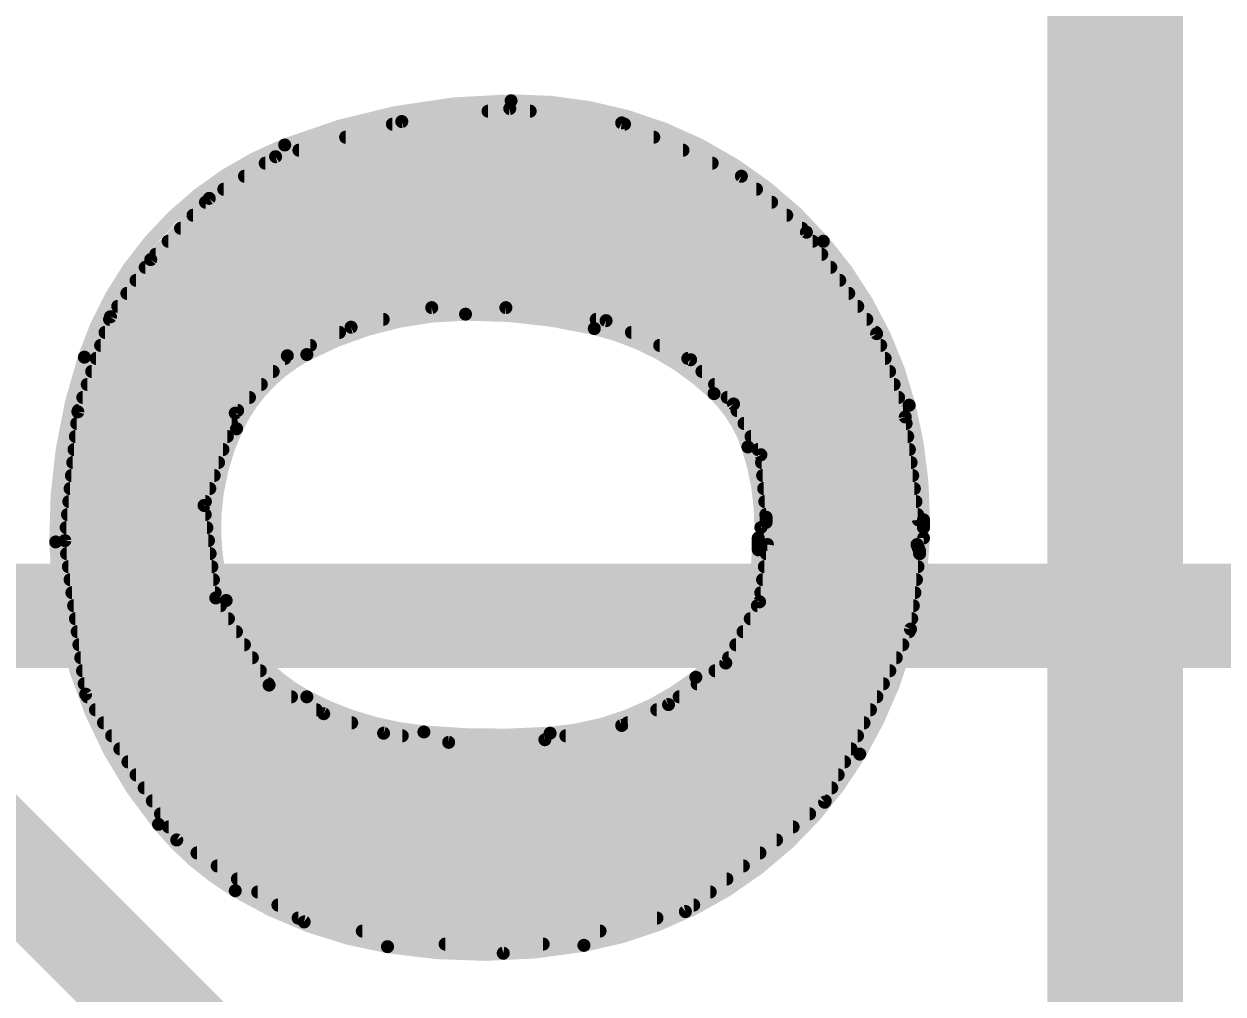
# Model space of a CAD drawing. Extents: x -1 to 63.6, y -0.1 to 40.7.
# Drawn here: x 24.098 to 26.439, y 25.582 to 27.475 of the extents above; entities that cross this region are included whole.
import ezdxf

# ---------------------------------------------------------------- set-up
doc = ezdxf.new("R2010")
doc.units = 0
for name, color, linetype in [('1', 12, 'CONTINUOUS'), ('16', 132, 'CONTINUOUS'), ('21', 41, 'CONTINUOUS'), ('22', 40, 'CONTINUOUS'), ('51', 53, 'CONTINUOUS')]:
    doc.layers.add(name, color=color, linetype=linetype)

msp = doc.modelspace()

# ---------------------------------------------------------------- linework, layer by layer
at = {"layer": '1', "const_width": 0.2032}
msp.add_lwpolyline([(23.01, 26.32), (33.91, 26.32)], dxfattribs=at)
at = {"layer": '16', "const_width": 0.2032}
msp.add_lwpolyline([(20.955, 28.956), (24.591, 25.32)], dxfattribs=at)
at = {"layer": '21', "const_width": 0.2032}
msp.add_lwpolyline([(26.26, 30.57), (26.26, 22.77)], dxfattribs=at)
at = {"layer": '22'}
for points, const_width in [([(25.0495, 27.3253, 0.092), (24.6075, 27.239)], 0.0254), ([(25.0477, 27.3164, 1), (25.0461, 27.3038)], 0.0127), ([(25.6591, 27.051, 0.2195), (25.0495, 27.3253)], 0.0254), ([(25.0494, 27.3316, 1), (25.0496, 27.319)], 0.0127), ([(25.0477, 27.3038, 1), (25.0461, 27.3164)], 0.0127), ([(25.0496, 27.319, 1), (25.0494, 27.3316)], 0.0127), ([(24.8353, 27.291, 1), (24.8369, 27.2784)], 0.0127), ([(24.8378, 27.2786, 1), (24.8344, 27.2908)], 0.0127), ([(25.0046, 27.3114, 1), (25.0046, 27.2986)], 0.0127), ([(25.0867, 27.2986, 1), (25.0867, 27.3114)], 0.0127), ([(24.8178, 27.286, 1), (24.8178, 27.2733)], 0.0127), ([(25.268, 27.2879, 1), (25.2628, 27.2763)], 0.0127), ([(25.2646, 27.2758, 1), (25.2662, 27.2884)], 0.0127), ([(25.271, 27.2733, 1), (25.271, 27.286)], 0.0127), ([(24.6075, 27.239, 0.2224), (24.2164, 26.8249)], 0.0254), ([(24.6052, 27.2449, 1), (24.6098, 27.2331)], 0.0127), ([(24.6098, 27.2331, 1), (24.6052, 27.2449)], 0.0127), ([(24.7265, 27.2606, 1), (24.7265, 27.2478)], 0.0127), ([(25.328, 27.2478, 1), (25.328, 27.2606)], 0.0127), ([(24.588, 27.2222, 1), (24.5914, 27.21)], 0.0127), ([(24.5931, 27.2107, 1), (24.5863, 27.2215)], 0.0127), ([(24.6353, 27.2352, 1), (24.6353, 27.2224)], 0.0127), ([(25.3851, 27.2224, 1), (25.3851, 27.2352)], 0.0127), ([(24.5695, 27.2098, 1), (24.5695, 27.1971)], 0.0127), ([(25.4421, 27.1971, 1), (25.4421, 27.2098)], 0.0127), ([(24.529, 27.1844, 1), (24.529, 27.1716)], 0.0127), ([(25.5032, 27.1828, 1), (25.495, 27.1732)], 0.0127), ([(25.4965, 27.1722, 1), (25.5017, 27.1838)], 0.0127), ([(25.4991, 27.1716, 1), (25.4991, 27.1844)], 0.0127), ([(24.4886, 27.159, 1), (24.4886, 27.1462)], 0.0127), ([(25.5286, 27.1462, 1), (25.5286, 27.159)], 0.0127), ([(24.4529, 27.1336, 1), (24.4529, 27.1209)], 0.0127), ([(24.4568, 27.1402, 1), (24.4636, 27.1294)], 0.0127), ([(24.4648, 27.1304, 1), (24.4556, 27.1392)], 0.0127), ([(25.5582, 27.1209, 1), (25.5582, 27.1336)], 0.0127), ([(24.4286, 27.1082, 1), (24.4286, 27.0954)], 0.0127), ([(25.5877, 27.0954, 1), (25.5877, 27.1082)], 0.0127), ([(24.4043, 27.0828, 1), (24.4043, 27.07)], 0.0127), ([(25.6173, 27.07, 1), (25.6173, 27.0828)], 0.0127), ([(24.38, 27.0574, 1), (24.38, 27.0447)], 0.0127), ([(25.6313, 27.0724, 1), (25.6209, 27.0652)], 0.0127), ([(25.622, 27.064, 1), (25.6302, 27.0736)], 0.0127), ([(25.6384, 27.0447, 1), (25.6384, 27.0574)], 0.0127), ([(25.8267, 26.731, 0.1172), (25.6591, 27.051)], 0.0254), ([(25.6639, 27.0552, 1), (25.6543, 27.0468)], 0.0127), ([(24.3557, 27.032, 1), (24.3557, 27.0192)], 0.0127), ([(25.6543, 27.0468, 1), (25.6639, 27.0552)], 0.0127), ([(25.656, 27.0192, 1), (25.656, 27.032)], 0.0127), ([(24.3413, 27.0198, 1), (24.3505, 27.011)], 0.0127), ([(24.3511, 27.0117, 1), (24.3407, 27.0191)], 0.0127), ([(24.3352, 27.0066, 1), (24.3352, 26.9938)], 0.0127), ([(25.6736, 26.9938, 1), (25.6736, 27.0066)], 0.0127), ([(24.3173, 26.9812, 1), (24.3173, 26.9685)], 0.0127), ([(25.6912, 26.9685, 1), (25.6912, 26.9812)], 0.0127), ([(24.2994, 26.9558, 1), (24.2994, 26.943)], 0.0127), ([(25.7087, 26.943, 1), (25.7087, 26.9558)], 0.0127), ([(24.2815, 26.9304, 1), (24.2815, 26.9177)], 0.0127), ([(24.9606, 26.9088, 0.1204), (24.6507, 26.83)], 0.0254), ([(24.8945, 26.9279, 1), (24.8945, 26.9152)], 0.0127), ([(24.896, 26.9153, 1), (24.893, 26.9277)], 0.0127), ([(25.212, 26.8808, 0.0602), (24.9606, 26.9088)], 0.0254), ([(24.9605, 26.9151, 1), (24.9607, 26.9025)], 0.0127), ([(24.9607, 26.9025, 1), (24.9605, 26.9151)], 0.0127), ([(25.0401, 26.9278, 1), (25.0385, 26.9152)], 0.0127), ([(25.0393, 26.9152, 1), (25.0393, 26.9279)], 0.0127), ([(25.7263, 26.9177, 1), (25.7263, 26.9304)], 0.0127), ([(24.2655, 26.905, 1), (24.2655, 26.8923)], 0.0127), ([(24.262, 26.9074, 1), (24.2724, 26.9)], 0.0127), ([(24.2732, 26.9016, 1), (24.2612, 26.9058)], 0.0127), ([(24.7999, 26.8923, 1), (24.7999, 26.905)], 0.0127), ([(25.2156, 26.905, 1), (25.2156, 26.8923)], 0.0127), ([(25.2376, 26.9019, 1), (25.2322, 26.8903)], 0.0127), ([(25.2341, 26.8898, 1), (25.2357, 26.9024)], 0.0127), ([(25.7439, 26.8923, 1), (25.7439, 26.905)], 0.0127), ([(24.2568, 26.8796, 1), (24.2568, 26.8668)], 0.0127), ([(24.7144, 26.8668, 1), (24.7144, 26.8796)], 0.0127), ([(24.7356, 26.8896, 1), (24.7386, 26.8772)], 0.0127), ([(24.7397, 26.8776, 1), (24.7345, 26.8892)], 0.0127), ([(25.4457, 26.7538, 0.1342), (25.212, 26.8808)], 0.0254), ([(25.2135, 26.887, 1), (25.2105, 26.8746)], 0.0127), ([(25.2105, 26.8746, 1), (25.2135, 26.887)], 0.0127), ([(25.2845, 26.8796, 1), (25.2845, 26.8668)], 0.0127), ([(25.7692, 26.8728, 1), (25.7572, 26.8686)], 0.0127), ([(25.758, 26.8671, 1), (25.7684, 26.8743)], 0.0127), ([(25.7615, 26.8668, 1), (25.7615, 26.8796)], 0.0127), ([(24.2481, 26.8542, 1), (24.2481, 26.8415)], 0.0127), ([(24.6578, 26.8415, 1), (24.6578, 26.8542)], 0.0127), ([(25.3396, 26.8542, 1), (25.3396, 26.8415)], 0.0127), ([(25.7711, 26.8415, 1), (25.7711, 26.8542)], 0.0127), ([(24.2164, 26.8249, 0.083), (24.1605, 26.4643)], 0.0254), ([(24.2104, 26.8269, 1), (24.2224, 26.8229)], 0.0127), ([(24.2224, 26.8229, 1), (24.2104, 26.8269)], 0.0127), ([(24.2394, 26.8288, 1), (24.2394, 26.8161)], 0.0127), ([(24.6507, 26.83, 0.1633), (24.5135, 26.6852)], 0.0254), ([(24.61, 26.8333, 1), (24.6152, 26.8217)], 0.0127), ([(24.6173, 26.8232, 1), (24.6079, 26.8318)], 0.0127), ([(24.608, 26.8161, 1), (24.608, 26.8288)], 0.0127), ([(24.6477, 26.8356, 1), (24.6537, 26.8244)], 0.0127), ([(24.6537, 26.8244, 1), (24.6477, 26.8356)], 0.0127), ([(25.3946, 26.8288, 1), (25.3946, 26.8161)], 0.0127), ([(25.4046, 26.8243, 1), (25.3954, 26.8155)], 0.0127), ([(25.3973, 26.8141, 1), (25.4027, 26.8257)], 0.0127), ([(25.7798, 26.8161, 1), (25.7798, 26.8288)], 0.0127), ([(24.2307, 26.8034, 1), (24.2307, 26.7906)], 0.0127), ([(24.5849, 26.7906, 1), (24.5849, 26.8034)], 0.0127), ([(25.4222, 26.8034, 1), (25.4222, 26.7906)], 0.0127), ([(25.7885, 26.7906, 1), (25.7885, 26.8034)], 0.0127), ([(24.222, 26.778, 1), (24.222, 26.7653)], 0.0127), ([(24.5618, 26.7653, 1), (24.5618, 26.778)], 0.0127), ([(25.4468, 26.778, 1), (25.4468, 26.7653)], 0.0127), ([(25.7973, 26.7653, 1), (25.7973, 26.778)], 0.0127), ([(24.2133, 26.7526, 1), (24.2133, 26.7399)], 0.0127), ([(24.5387, 26.7399, 1), (24.5387, 26.7526)], 0.0127), ([(25.5118, 26.6497, 0.1209), (25.4457, 26.7538)], 0.0254), ([(25.4501, 26.7584, 1), (25.4413, 26.7492)], 0.0127), ([(25.4413, 26.7492, 1), (25.4501, 26.7584)], 0.0127), ([(25.4715, 26.7526, 1), (25.4715, 26.7399)], 0.0127), ([(25.806, 26.7399, 1), (25.806, 26.7526)], 0.0127), ([(25.4894, 26.7365, 1), (25.4782, 26.7305)], 0.0127), ([(25.4792, 26.7291, 1), (25.4884, 26.7379)], 0.0127), ([(25.8329, 26.7326, 1), (25.8205, 26.7294)], 0.0127), ([(25.8547, 26.5074, 0.0624), (25.8267, 26.731)], 0.0254), ([(25.8205, 26.7294, 1), (25.8329, 26.7326)], 0.0127), ([(24.21, 26.7177, 1), (24.1974, 26.7189)], 0.0127), ([(24.1977, 26.7204, 1), (24.2097, 26.7162)], 0.0127), ([(24.2046, 26.7272, 1), (24.2046, 26.7144)], 0.0127), ([(24.5063, 26.72, 1), (24.5157, 26.7114)], 0.0127), ([(24.517, 26.7137, 1), (24.505, 26.7177)], 0.0127), ([(24.5156, 26.7144, 1), (24.5156, 26.7272)], 0.0127), ([(25.4906, 26.7272, 1), (25.4906, 26.7144)], 0.0127), ([(25.8254, 26.7089, 1), (25.8128, 26.7073)], 0.0127), ([(25.8131, 26.706, 1), (25.8251, 26.7102)], 0.0127), ([(25.8147, 26.7144, 1), (25.8147, 26.7272)], 0.0127), ([(24.2014, 26.7018, 1), (24.2014, 26.6891)], 0.0127), ([(24.5135, 26.6852, 0.1897), (24.4932, 26.35)], 0.0254), ([(24.5041, 26.6891, 1), (24.5041, 26.7018)], 0.0127), ([(24.5077, 26.6879, 1), (24.5193, 26.6825)], 0.0127), ([(24.5193, 26.6825, 1), (24.5077, 26.6879)], 0.0127), ([(25.5043, 26.7018, 1), (25.5043, 26.6891)], 0.0127), ([(25.8207, 26.6891, 1), (25.8207, 26.7018)], 0.0127), ([(24.1988, 26.6764, 1), (24.1988, 26.6637)], 0.0127), ([(24.4955, 26.6637, 1), (24.4955, 26.6764)], 0.0127), ([(25.518, 26.6764, 1), (25.518, 26.6637)], 0.0127), ([(25.8239, 26.6637, 1), (25.8239, 26.6764)], 0.0127), ([(24.1963, 26.651, 1), (24.1963, 26.6382)], 0.0127), ([(24.4869, 26.6382, 1), (24.4869, 26.651)], 0.0127), ([(25.5372, 26.4922, 0.0828), (25.5118, 26.6497)], 0.0254), ([(25.5178, 26.6517, 1), (25.5058, 26.6477)], 0.0127), ([(25.5058, 26.6477, 1), (25.5178, 26.6517)], 0.0127), ([(25.5317, 26.651, 1), (25.5317, 26.6382)], 0.0127), ([(25.5435, 26.6349, 1), (25.5309, 26.6339)], 0.0127), ([(25.5316, 26.6314, 1), (25.5428, 26.6374)], 0.0127), ([(25.8271, 26.6382, 1), (25.8271, 26.651)], 0.0127), ([(24.1937, 26.6256, 1), (24.1937, 26.6129)], 0.0127), ([(24.4784, 26.6129, 1), (24.4784, 26.6256)], 0.0127), ([(25.5385, 26.6256, 1), (25.5385, 26.6129)], 0.0127), ([(25.8304, 26.6129, 1), (25.8304, 26.6256)], 0.0127), ([(24.1911, 26.6002, 1), (24.1911, 26.5875)], 0.0127), ([(24.4698, 26.5875, 1), (24.4698, 26.6002)], 0.0127), ([(25.5406, 26.6002, 1), (25.5406, 26.5875)], 0.0127), ([(25.8336, 26.5875, 1), (25.8336, 26.6002)], 0.0127), ([(24.1886, 26.5748, 1), (24.1886, 26.562)], 0.0127), ([(24.4612, 26.562, 1), (24.4612, 26.5748)], 0.0127), ([(25.5427, 26.5748, 1), (25.5427, 26.562)], 0.0127), ([(25.8368, 26.562, 1), (25.8368, 26.5748)], 0.0127), ([(24.186, 26.5494, 1), (24.186, 26.5367)], 0.0127), ([(24.4563, 26.5362, 1), (24.4437, 26.5346)], 0.0127), ([(24.4526, 26.5367, 1), (24.4526, 26.5494)], 0.0127), ([(25.5448, 26.5494, 1), (25.5448, 26.5367)], 0.0127), ([(25.84, 26.5367, 1), (25.84, 26.5494)], 0.0127), ([(24.1834, 26.524, 1), (24.1834, 26.5113)], 0.0127), ([(24.444, 26.5374, 1), (24.456, 26.5334)], 0.0127), ([(24.4523, 26.5113, 1), (24.4523, 26.524)], 0.0127), ([(25.5469, 26.524, 1), (25.5469, 26.5113)], 0.0127), ([(25.5537, 26.5125, 1), (25.5409, 26.5125)], 0.0127), ([(25.8432, 26.5113, 1), (25.8432, 26.524)], 0.0127), ([(24.1809, 26.4986, 1), (24.1809, 26.4858)], 0.0127), ([(24.4555, 26.4858, 1), (24.4555, 26.4986)], 0.0127), ([(25.5372, 26.4986, 1), (25.5372, 26.4858)], 0.0127), ([(25.5409, 26.5024, 1), (25.5537, 26.5024)], 0.0127), ([(25.541, 26.512, 1), (25.5536, 26.513)], 0.0127), ([(25.5472, 26.5087, 1), (25.5474, 26.4961)], 0.0127), ([(25.8382, 26.5066, 1), (25.8508, 26.5082)], 0.0127), ([(25.8446, 26.5011, 1), (25.8444, 26.5137)], 0.0127), ([(25.8611, 26.5074, 1), (25.8483, 26.5074)], 0.0127), ([(25.8483, 26.5074, 1), (25.8611, 26.5074)], 0.0127), ([(25.8547, 26.4858, 1), (25.8547, 26.4986)], 0.0127), ([(24.1605, 26.4643, 0.1703), (24.3611, 25.9131)], 0.0254), ([(24.1668, 26.4644, 1), (24.1542, 26.4642)], 0.0127), ([(24.1846, 26.4677, 1), (24.172, 26.4659)], 0.0127), ([(24.1783, 26.4732, 1), (24.1783, 26.4605)], 0.0127), ([(24.4587, 26.4605, 1), (24.4587, 26.4732)], 0.0127), ([(25.5385, 26.4719, 1), (25.5257, 26.4719)], 0.0127), ([(25.5321, 26.4783, 1), (25.5321, 26.4656)], 0.0127), ([(25.5309, 26.4922, 1), (25.5435, 26.4922)], 0.0127), ([(25.7302, 26.0502, 0.1246), (25.8547, 26.4719)], 0.0254), ([(25.8483, 26.4922, 1), (25.8611, 26.4922)], 0.0127), ([(25.861, 26.4717, 1), (25.8484, 26.4721)], 0.0127), ([(25.8547, 26.4656, 1), (25.8547, 26.4783)], 0.0127), ([(24.1542, 26.4642, 1), (24.1668, 26.4644)], 0.0127), ([(24.172, 26.4674, 1), (24.1846, 26.4662)], 0.0127), ([(24.1817, 26.4478, 1), (24.1817, 26.4351)], 0.0127), ([(24.4619, 26.4351, 1), (24.4619, 26.4478)], 0.0127), ([(25.4102, 26.2001, 0.2316), (25.5321, 26.449)], 0.0254), ([(25.5257, 26.449, 1), (25.5385, 26.449)], 0.0127), ([(25.5384, 26.449, 1), (25.5258, 26.449)], 0.0127), ([(25.5475, 26.4478, 1), (25.5475, 26.4351)], 0.0127), ([(25.5499, 26.4656, 1), (25.5499, 26.4529)], 0.0127), ([(25.5562, 26.4583, 1), (25.5436, 26.4601)], 0.0127), ([(25.8479, 26.4615, 1), (25.8361, 26.4569)], 0.0127), ([(25.8534, 26.4465, 1), (25.8407, 26.4465)], 0.0127), ([(25.8533, 26.4406, 1), (25.8407, 26.4422)], 0.0127), ([(25.8411, 26.4442, 1), (25.8529, 26.4488)], 0.0127), ([(25.842, 26.4529, 1), (25.842, 26.4656)], 0.0127), ([(25.847, 26.4351, 1), (25.847, 26.4478)], 0.0127), ([(25.8407, 26.4414, 1), (25.8534, 26.4414)], 0.0127), ([(24.1852, 26.4224, 1), (24.1852, 26.4096)], 0.0127), ([(24.4652, 26.4096, 1), (24.4652, 26.4224)], 0.0127), ([(25.544, 26.4224, 1), (25.544, 26.4096)], 0.0127), ([(25.8439, 26.4096, 1), (25.8439, 26.4224)], 0.0127), ([(24.1886, 26.397, 1), (24.1886, 26.3843)], 0.0127), ([(24.4684, 26.3843, 1), (24.4684, 26.397)], 0.0127), ([(25.5405, 26.397, 1), (25.5405, 26.3843)], 0.0127), ([(25.8409, 26.3843, 1), (25.8409, 26.397)], 0.0127), ([(24.1921, 26.3716, 1), (24.1921, 26.3589)], 0.0127), ([(24.4783, 26.3583, 1), (24.4675, 26.3517)], 0.0127), ([(24.4666, 26.3542, 1), (24.4792, 26.3558)], 0.0127), ([(24.4716, 26.3589, 1), (24.4716, 26.3716)], 0.0127), ([(24.4932, 26.35, 0.1942), (24.6507, 26.162)], 0.0254), ([(24.4992, 26.352, 1), (24.4872, 26.348)], 0.0127), ([(25.5402, 26.3443, 1), (25.529, 26.3505)], 0.0127), ([(25.537, 26.3716, 1), (25.537, 26.3589)], 0.0127), ([(25.8378, 26.3589, 1), (25.8378, 26.3716)], 0.0127), ([(24.1955, 26.3462, 1), (24.1955, 26.3334)], 0.0127), ([(24.4822, 26.3334, 1), (24.4822, 26.3462)], 0.0127), ([(24.4872, 26.348, 1), (24.4992, 26.352)], 0.0127), ([(25.5304, 26.3462, 1), (25.5304, 26.3334)], 0.0127), ([(25.5283, 26.3483, 1), (25.5409, 26.3465)], 0.0127), ([(25.8348, 26.3334, 1), (25.8348, 26.3462)], 0.0127), ([(24.1989, 26.3208, 1), (24.1989, 26.3081)], 0.0127), ([(24.4977, 26.3081, 1), (24.4977, 26.3208)], 0.0127), ([(25.5164, 26.3208, 1), (25.5164, 26.3081)], 0.0127), ([(25.8317, 26.3081, 1), (25.8317, 26.3208)], 0.0127), ([(24.2024, 26.2954, 1), (24.2024, 26.2827)], 0.0127), ([(24.5133, 26.2827, 1), (24.5133, 26.2954)], 0.0127), ([(25.5023, 26.2954, 1), (25.5023, 26.2827)], 0.0127), ([(25.823, 26.2949, 1), (25.8356, 26.2933)], 0.0127), ([(25.835, 26.2913, 1), (25.8236, 26.2969)], 0.0127), ([(25.8268, 26.2827, 1), (25.8268, 26.2954)], 0.0127), ([(24.2058, 26.27, 1), (24.2058, 26.2572)], 0.0127), ([(24.5288, 26.2572, 1), (24.5288, 26.27)], 0.0127), ([(25.4883, 26.27, 1), (25.4883, 26.2572)], 0.0127), ([(25.8142, 26.2572, 1), (25.8142, 26.27)], 0.0127), ([(24.2093, 26.2446, 1), (24.2093, 26.2319)], 0.0127), ([(24.5444, 26.2319, 1), (24.5444, 26.2446)], 0.0127), ([(25.4742, 26.2446, 1), (25.4742, 26.2319)], 0.0127), ([(25.8015, 26.2319, 1), (25.8015, 26.2446)], 0.0127), ([(24.2127, 26.2192, 1), (24.2127, 26.2065)], 0.0127), ([(24.5599, 26.2065, 1), (24.5599, 26.2192)], 0.0127), ([(25.4477, 26.2192, 1), (25.4477, 26.2065)], 0.0127), ([(25.463, 26.2311, 1), (25.4742, 26.2249)], 0.0127), ([(25.4723, 26.2229, 1), (25.4649, 26.2331)], 0.0127), ([(25.7889, 26.2065, 1), (25.7889, 26.2192)], 0.0127), ([(24.2161, 26.1938, 1), (24.2161, 26.181)], 0.0127), ([(24.5799, 26.1905, 1), (24.5741, 26.1793)], 0.0127), ([(24.5755, 26.181, 1), (24.5755, 26.1938)], 0.0127), ([(25.1257, 26.0909, 0.1478), (25.4102, 26.2001)], 0.0254), ([(25.4063, 26.2051, 1), (25.4141, 26.1951)], 0.0127), ([(25.4141, 26.1951, 1), (25.4063, 26.2051)], 0.0127), ([(25.4127, 26.1938, 1), (25.4127, 26.181)], 0.0127), ([(25.7763, 26.181, 1), (25.7763, 26.1938)], 0.0127), ([(24.2243, 26.1705, 1), (24.2135, 26.1637)], 0.0127), ([(24.2126, 26.1662, 1), (24.2252, 26.168)], 0.0127), ([(24.2221, 26.1684, 1), (24.2221, 26.1557)], 0.0127), ([(24.5716, 26.1816, 1), (24.5824, 26.1882)], 0.0127), ([(24.6207, 26.1557, 1), (24.6207, 26.1684)], 0.0127), ([(24.6507, 26.162, 0.0995), (24.8793, 26.0934)], 0.0254), ([(24.6537, 26.1676, 1), (24.6477, 26.1564)], 0.0127), ([(24.6477, 26.1564, 1), (24.6537, 26.1676)], 0.0127), ([(25.3777, 26.1684, 1), (25.3777, 26.1557)], 0.0127), ([(25.7637, 26.1557, 1), (25.7637, 26.1684)], 0.0127), ([(24.238, 26.143, 1), (24.238, 26.1303)], 0.0127), ([(24.6692, 26.1303, 1), (24.6692, 26.143)], 0.0127), ([(25.3339, 26.143, 1), (25.3339, 26.1303)], 0.0127), ([(25.3531, 26.1519, 1), (25.3605, 26.1417)], 0.0127), ([(25.3594, 26.141, 1), (25.3542, 26.1526)], 0.0127), ([(25.7511, 26.1303, 1), (25.7511, 26.143)], 0.0127), ([(24.6857, 26.135, 1), (24.6817, 26.123)], 0.0127), ([(24.6808, 26.1234, 1), (24.6866, 26.1346)], 0.0127), ([(24.2538, 26.1176, 1), (24.2538, 26.1048)], 0.0127), ([(24.7383, 26.1048, 1), (24.7383, 26.1176)], 0.0127), ([(24.8015, 26.0972, 1), (24.7997, 26.0846)], 0.0127), ([(24.7986, 26.0849, 1), (24.8026, 26.0969)], 0.0127), ([(24.8793, 26.0934, 0.0416), (25.1257, 26.0909)], 0.0254), ([(24.8799, 26.0997, 1), (24.8787, 26.0871)], 0.0127), ([(24.8787, 26.0871, 1), (24.8799, 26.0997)], 0.0127), ([(25.1252, 26.0972, 1), (25.1262, 26.0846)], 0.0127), ([(25.1262, 26.0846, 1), (25.1252, 26.0972)], 0.0127), ([(25.2628, 26.1119, 1), (25.268, 26.1003)], 0.0127), ([(25.2666, 26.0999, 1), (25.2642, 26.1123)], 0.0127), ([(25.2769, 26.1176, 1), (25.2769, 26.1048)], 0.0127), ([(25.7385, 26.1048, 1), (25.7385, 26.1176)], 0.0127), ([(24.2697, 26.0922, 1), (24.2697, 26.0795)], 0.0127), ([(24.837, 26.0795, 1), (24.837, 26.0922)], 0.0127), ([(24.9274, 26.0794, 1), (24.9278, 26.0668)], 0.0127), ([(24.9267, 26.0668, 1), (24.9285, 26.0794)], 0.0127), ([(25.1143, 26.0844, 1), (25.1167, 26.072)], 0.0127), ([(25.1157, 26.0719, 1), (25.1153, 26.0845)], 0.0127), ([(25.1563, 26.0922, 1), (25.1563, 26.0795)], 0.0127), ([(25.7259, 26.0795, 1), (25.7259, 26.0922)], 0.0127), ([(24.2856, 26.0668, 1), (24.2856, 26.0541)], 0.0127), ([(25.1917, 25.6769, 0.2183), (25.7302, 26.0502)], 0.0254), ([(25.7133, 26.0541, 1), (25.7133, 26.0668)], 0.0127), ([(25.7247, 26.0534, 1), (25.7357, 26.047)], 0.0127), ([(25.7357, 26.047, 1), (25.7247, 26.0534)], 0.0127), ([(24.3015, 26.0414, 1), (24.3015, 26.0286)], 0.0127), ([(25.7007, 26.0286, 1), (25.7007, 26.0414)], 0.0127), ([(24.3173, 26.016, 1), (24.3173, 26.0033)], 0.0127), ([(25.6881, 26.0033, 1), (25.6881, 26.016)], 0.0127), ([(24.3332, 25.9906, 1), (24.3332, 25.9779)], 0.0127), ([(25.6755, 25.9779, 1), (25.6755, 25.9906)], 0.0127), ([(24.3491, 25.9652, 1), (24.3491, 25.9524)], 0.0127), ([(25.6559, 25.9591, 1), (25.6673, 25.9535)], 0.0127), ([(25.6655, 25.9513, 1), (25.6577, 25.9613)], 0.0127), ([(25.6628, 25.9524, 1), (25.6628, 25.9652)], 0.0127), ([(24.365, 25.9398, 1), (24.365, 25.9271)], 0.0127), ([(25.6324, 25.9271, 1), (25.6324, 25.9398)], 0.0127), ([(24.3611, 25.9131, 0.0859), (24.511, 25.7835)], 0.0254), ([(24.366, 25.9171, 1), (24.3562, 25.9091)], 0.0127), ([(24.3562, 25.9091, 1), (24.366, 25.9171)], 0.0127), ([(24.3808, 25.9144, 1), (24.3808, 25.9017)], 0.0127), ([(25.6001, 25.9017, 1), (25.6001, 25.9144)], 0.0127), ([(24.3967, 25.889, 1), (24.3967, 25.8762)], 0.0127), ([(24.4001, 25.8879, 1), (24.3933, 25.8773)], 0.0127), ([(24.3913, 25.8792, 1), (24.4021, 25.886)], 0.0127), ([(25.5677, 25.8762, 1), (25.5677, 25.889)], 0.0127), ([(24.4362, 25.8636, 1), (24.4362, 25.8509)], 0.0127), ([(25.5354, 25.8509, 1), (25.5354, 25.8636)], 0.0127), ([(24.4757, 25.8382, 1), (24.4757, 25.8255)], 0.0127), ([(25.503, 25.8255, 1), (25.503, 25.8382)], 0.0127), ([(24.5152, 25.8128, 1), (24.5152, 25.8)], 0.0127), ([(25.4707, 25.8, 1), (25.4707, 25.8128)], 0.0127), ([(24.511, 25.7835, 0.0949), (24.8082, 25.6743)], 0.0254), ([(24.5143, 25.7889, 1), (24.5077, 25.7781)], 0.0127), ([(24.5077, 25.7781, 1), (24.5143, 25.7889)], 0.0127), ([(24.5548, 25.7874, 1), (24.5548, 25.7747)], 0.0127), ([(25.4383, 25.7747, 1), (25.4383, 25.7874)], 0.0127), ([(24.5943, 25.762, 1), (24.5943, 25.7492)], 0.0127), ([(25.3859, 25.7479, 1), (25.3937, 25.7379)], 0.0127), ([(25.3912, 25.7367, 1), (25.3884, 25.7491)], 0.0127), ([(25.406, 25.7492, 1), (25.406, 25.762)], 0.0127), ([(24.6338, 25.7366, 1), (24.6338, 25.7238)], 0.0127), ([(24.6466, 25.7289, 1), (24.6446, 25.7163)], 0.0127), ([(24.6422, 25.7173, 1), (24.649, 25.7279)], 0.0127), ([(25.3343, 25.7238, 1), (25.3343, 25.7366)], 0.0127), ([(24.759, 25.7112, 1), (24.759, 25.6985)], 0.0127), ([(25.2232, 25.6985, 1), (25.2232, 25.7112)], 0.0127), ([(24.8082, 25.6743, 0.0851), (25.1917, 25.6769)], 0.0254), ([(24.8092, 25.6806, 1), (24.8072, 25.668)], 0.0127), ([(24.8072, 25.668, 1), (24.8092, 25.6806)], 0.0127), ([(24.9208, 25.6858, 1), (24.9208, 25.673)], 0.0127), ([(25.1121, 25.673, 1), (25.1121, 25.6858)], 0.0127), ([(25.1906, 25.6832, 1), (25.1928, 25.6706)], 0.0127), ([(25.1928, 25.6706, 1), (25.1906, 25.6832)], 0.0127), ([(25.0328, 25.6678, 1), (25.0356, 25.6554)], 0.0127), ([(25.0332, 25.6553, 1), (25.0352, 25.6679)], 0.0127)]:
    msp.add_lwpolyline(points, format="xyb", dxfattribs=dict(at, const_width=const_width))
at = {"layer": '22', "const_width": 0.0254}
for points in [[(25.0469, 27.3101), (24.8361, 27.2847)], [(25.2654, 27.2821), (25.0469, 27.3101)], [(24.8361, 27.2847), (24.5897, 27.2161)], [(25.0046, 27.305), (25.0867, 27.305)], [(24.8178, 27.2796), (25.271, 27.2796)], [(25.4991, 27.178), (25.2654, 27.2821)], [(24.7265, 27.2542), (25.328, 27.2542)], [(24.5897, 27.2161), (24.4602, 27.1348)], [(24.6353, 27.2288), (25.3851, 27.2288)], [(24.5695, 27.2034), (25.4421, 27.2034)], [(24.529, 27.178), (25.4991, 27.178)], [(25.6261, 27.0688), (25.4991, 27.178)], [(24.4886, 27.1526), (25.5286, 27.1526)], [(24.4602, 27.1348), (24.3459, 27.0154)], [(24.4529, 27.1272), (25.5582, 27.1272)], [(24.4286, 27.1018), (25.5877, 27.1018)], [(24.4043, 27.0764), (25.6173, 27.0764)], [(24.38, 27.051), (25.6384, 27.051)], [(25.7632, 26.8707), (25.6261, 27.0688)], [(24.3557, 27.0256), (25.656, 27.0256)], [(24.3459, 27.0154), (24.2672, 26.9037)], [(24.3352, 27.0002), (25.6736, 27.0002)], [(24.3173, 26.9748), (25.6912, 26.9748)], [(24.2994, 26.9494), (25.7087, 26.9494)], [(24.2815, 26.924), (25.7263, 26.924)], [(24.7371, 26.8834), (24.8945, 26.9215)], [(24.8945, 26.9215), (25.0393, 26.9215)], [(25.0393, 26.9215), (25.2349, 26.8961)], [(24.2672, 26.9037), (24.2037, 26.7183)], [(24.2655, 26.8986), (24.7999, 26.8986)], [(25.2156, 26.8986), (25.7439, 26.8986)], [(25.2349, 26.8961), (25.4, 26.8199)], [(24.2568, 26.8732), (24.7144, 26.8732)], [(24.6126, 26.8275), (24.7371, 26.8834)], [(25.2845, 26.8732), (25.7615, 26.8732)], [(25.8191, 26.7081), (25.7632, 26.8707)], [(24.2481, 26.8478), (24.6578, 26.8478)], [(25.3396, 26.8478), (25.7711, 26.8478)], [(24.2394, 26.8224), (24.608, 26.8224)], [(24.511, 26.7157), (24.6126, 26.8275)], [(25.3946, 26.8224), (25.7798, 26.8224)], [(25.4, 26.8199), (25.4838, 26.7335)], [(24.2307, 26.797), (24.5849, 26.797)], [(25.4222, 26.797), (25.7885, 26.797)], [(24.222, 26.7716), (24.5618, 26.7716)], [(25.4468, 26.7716), (25.7973, 26.7716)], [(24.2133, 26.7462), (24.5387, 26.7462)], [(25.4715, 26.7462), (25.806, 26.7462)], [(25.4838, 26.7335), (25.5372, 26.6344)], [(24.2037, 26.7183), (24.1783, 26.4668)], [(24.2046, 26.7208), (24.5156, 26.7208)], [(24.45, 26.5354), (24.511, 26.7157)], [(25.4906, 26.7208), (25.8147, 26.7208)], [(25.8445, 26.5074), (25.8191, 26.7081)], [(24.2014, 26.6954), (24.5041, 26.6954)], [(25.5043, 26.6954), (25.8207, 26.6954)], [(24.1988, 26.67), (24.4955, 26.67)], [(25.518, 26.67), (25.8239, 26.67)], [(24.1963, 26.6446), (24.4869, 26.6446)], [(25.5317, 26.6446), (25.8271, 26.6446)], [(25.5372, 26.6344), (25.5473, 26.5125)], [(24.1937, 26.6192), (24.4784, 26.6192)], [(25.5385, 26.6192), (25.8304, 26.6192)], [(24.1911, 26.5938), (24.4698, 26.5938)], [(25.5406, 26.5938), (25.8336, 26.5938)], [(24.1886, 26.5684), (24.4612, 26.5684)], [(25.5427, 26.5684), (25.8368, 26.5684)], [(24.186, 26.543), (24.4526, 26.543)], [(24.4729, 26.355), (24.45, 26.5354)], [(25.5448, 26.543), (25.84, 26.543)], [(24.1834, 26.5176), (24.4523, 26.5176)], [(25.5469, 26.5176), (25.8432, 26.5176)], [(25.5473, 26.5125), (25.5473, 26.5024)], [(24.1809, 26.4922), (24.4555, 26.4922)], [(25.5372, 26.4922), (25.8547, 26.4922)], [(25.5473, 26.5024), (25.8445, 26.5074)], [(25.8547, 26.4922), (25.8547, 26.5074)], [(24.1783, 26.4668), (24.2189, 26.1671)], [(24.1783, 26.4668), (24.4587, 26.4668)], [(25.8547, 26.4719), (25.5321, 26.4719)], [(25.5321, 26.4719), (25.5321, 26.449)], [(24.1817, 26.4414), (24.4619, 26.4414)], [(25.5499, 26.4592), (25.5346, 26.3474)], [(25.5475, 26.4414), (25.847, 26.4414)], [(25.842, 26.4592), (25.5499, 26.4592)], [(25.8293, 26.2941), (25.847, 26.4414)], [(25.847, 26.4465), (25.842, 26.4592)], [(25.847, 26.4414), (25.847, 26.4465)], [(24.1852, 26.416), (24.4652, 26.416)], [(25.544, 26.416), (25.8439, 26.416)], [(24.1886, 26.3906), (24.4684, 26.3906)], [(25.5405, 26.3906), (25.8409, 26.3906)], [(24.1921, 26.3652), (24.4716, 26.3652)], [(24.577, 26.1849), (24.4729, 26.355)], [(25.5346, 26.3474), (25.4686, 26.228)], [(25.537, 26.3652), (25.8378, 26.3652)], [(24.1955, 26.3398), (24.4822, 26.3398)], [(25.5304, 26.3398), (25.8348, 26.3398)], [(24.1989, 26.3144), (24.4977, 26.3144)], [(25.5164, 26.3144), (25.8317, 26.3144)], [(24.2024, 26.289), (24.5133, 26.289)], [(25.5023, 26.289), (25.8268, 26.289)], [(25.6616, 25.9563), (25.8293, 26.2941)], [(24.2058, 26.2636), (24.5288, 26.2636)], [(25.4883, 26.2636), (25.8142, 26.2636)], [(24.2093, 26.2382), (24.5444, 26.2382)], [(25.4742, 26.2382), (25.8015, 26.2382)], [(24.2127, 26.2128), (24.5599, 26.2128)], [(25.4686, 26.228), (25.3568, 26.1468)], [(25.4477, 26.2128), (25.7889, 26.2128)], [(24.2161, 26.1874), (24.5755, 26.1874)], [(24.6837, 26.129), (24.577, 26.1849)], [(25.4127, 26.1874), (25.7763, 26.1874)], [(24.2189, 26.1671), (24.3967, 25.8826)], [(24.2221, 26.162), (24.6207, 26.162)], [(25.3777, 26.162), (25.7637, 26.162)], [(24.238, 26.1366), (24.6692, 26.1366)], [(25.3568, 26.1468), (25.2654, 26.1061)], [(25.3339, 26.1366), (25.7511, 26.1366)], [(24.8006, 26.0909), (24.6837, 26.129)], [(24.2538, 26.1112), (24.7383, 26.1112)], [(24.9276, 26.0731), (24.8006, 26.0909)], [(25.2654, 26.1061), (25.1155, 26.0782)], [(25.2769, 26.1112), (25.7385, 26.1112)], [(24.2697, 26.0858), (24.837, 26.0858)], [(25.1155, 26.0782), (24.9276, 26.0731)], [(25.1563, 26.0858), (25.7259, 26.0858)], [(24.2856, 26.0604), (25.7133, 26.0604)], [(24.3015, 26.035), (25.7007, 26.035)], [(24.3173, 26.0096), (25.6881, 26.0096)], [(24.3332, 25.9842), (25.6755, 25.9842)], [(24.3491, 25.9588), (25.6628, 25.9588)], [(25.3898, 25.7429), (25.6616, 25.9563)], [(24.365, 25.9334), (25.6324, 25.9334)], [(24.3808, 25.908), (25.6001, 25.908)], [(24.3967, 25.8826), (24.6456, 25.7226)], [(24.3967, 25.8826), (25.5677, 25.8826)], [(24.4362, 25.8572), (25.5354, 25.8572)], [(24.4757, 25.8318), (25.503, 25.8318)], [(24.5152, 25.8064), (25.4707, 25.8064)], [(24.5548, 25.781), (25.4383, 25.781)], [(24.5943, 25.7556), (25.406, 25.7556)], [(25.0342, 25.6616), (25.3898, 25.7429)], [(24.6338, 25.7302), (25.3343, 25.7302)], [(24.6456, 25.7226), (25.0342, 25.6616)], [(24.759, 25.7048), (25.2232, 25.7048)], [(24.9208, 25.6794), (25.1121, 25.6794)]]:
    msp.add_lwpolyline(points, dxfattribs=at)
at = {"layer": '51', "const_width": 0.127}
msp.add_lwpolyline([(26.16, 31.67), (26.16, 21.67)], dxfattribs=at)

doc.saveas('drawing.dxf')
